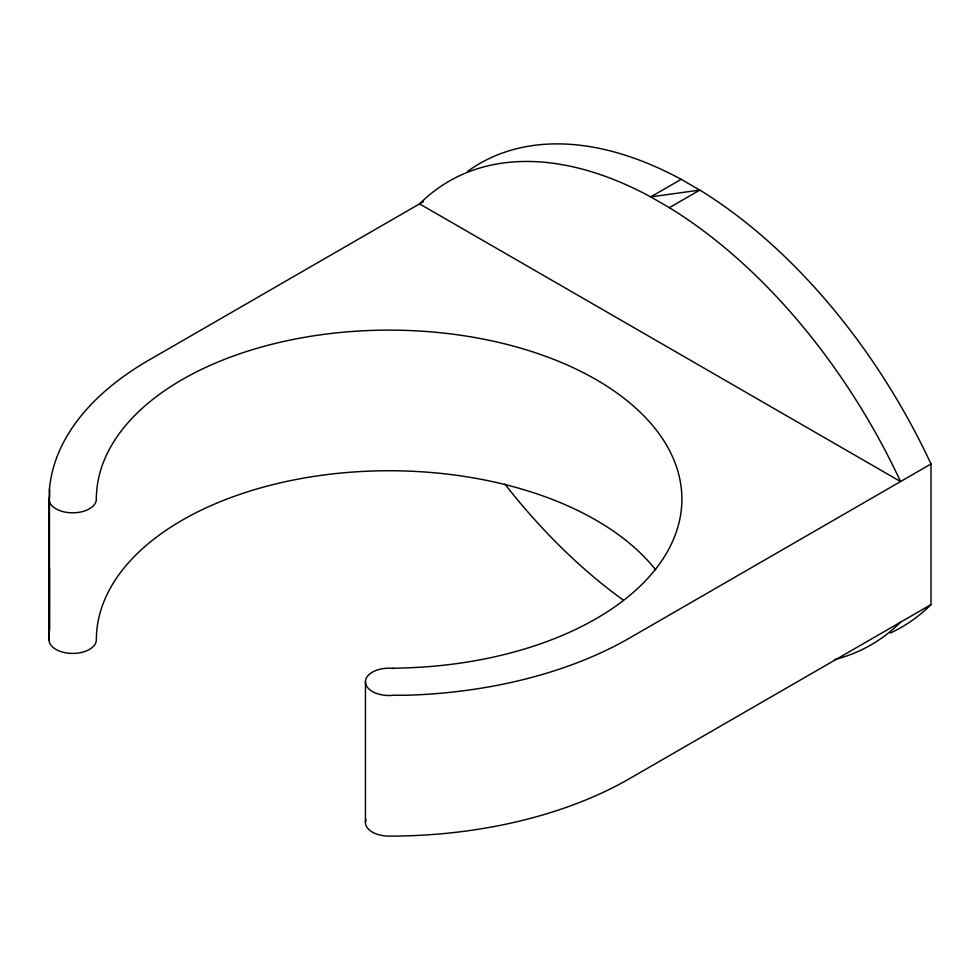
<?xml version="1.0" encoding="UTF-8"?>
<svg xmlns="http://www.w3.org/2000/svg" width="980" height="980" viewBox="0 0 980 980"><rect width="100%" height="100%" fill="white"/><g stroke="black" fill="none" stroke-linecap="round" stroke-linejoin="round"><path stroke-width="1.47" d="M655.669 569.858A292.763 169.025 0 0 0 327.173 474.565A292.763 169.025 0 0 0 96.359 639.756A23.679 13.671 0 0 1 72.679 653.427A23.679 13.671 0 0 1 49 639.756A340.121 196.368 0 0 1 49.466 629.479L49.49 568.253M423.532 201.574L148.617 360.297A340.121 196.368 0 0 0 49.466 488.873L49.466 629.479M669.377 207.662L699.818 190.083L681.173 179.328L650.732 196.894A421.976 243.628 60 0 0 419.563 203.877L900.559 481.572A421.976 243.628 60 0 0 669.377 207.662L650.732 196.894L699.818 190.083A421.976 243.628 60 0 1 931 463.993L931 604.611A421.976 243.628 60 0 1 890.428 633.007M931 463.993L629.613 638.005A340.121 196.368 0 0 1 406.921 695.249L394.046 695.212A23.679 13.671 0 0 1 365.442 682.202A23.679 13.671 0 0 1 392.821 668.336L404.434 667.944A292.763 169.025 0 0 0 681.835 496.199A292.763 169.025 0 0 0 394.23 330.15A292.763 169.025 0 0 0 96.763 490.306L96.224 497.718A23.679 13.671 0 0 1 71.442 512.797A23.679 13.671 0 0 1 49.515 496.309L49.466 488.873M931 604.611L629.613 778.61A340.121 196.368 0 0 1 389.121 836.124A23.679 13.671 0 0 1 365.957 819.611M392.821 668.336L394.046 668.47M365.442 681.847L365.442 822.453M49 499.151L49 639.756M900.559 622.19A421.976 243.628 60 0 1 834.617 659.614M622.864 599.785A421.976 243.628 60 0 1 504.908 484.132M467.595 171.353A421.976 243.628 60 0 1 681.173 179.328"/></g></svg>
